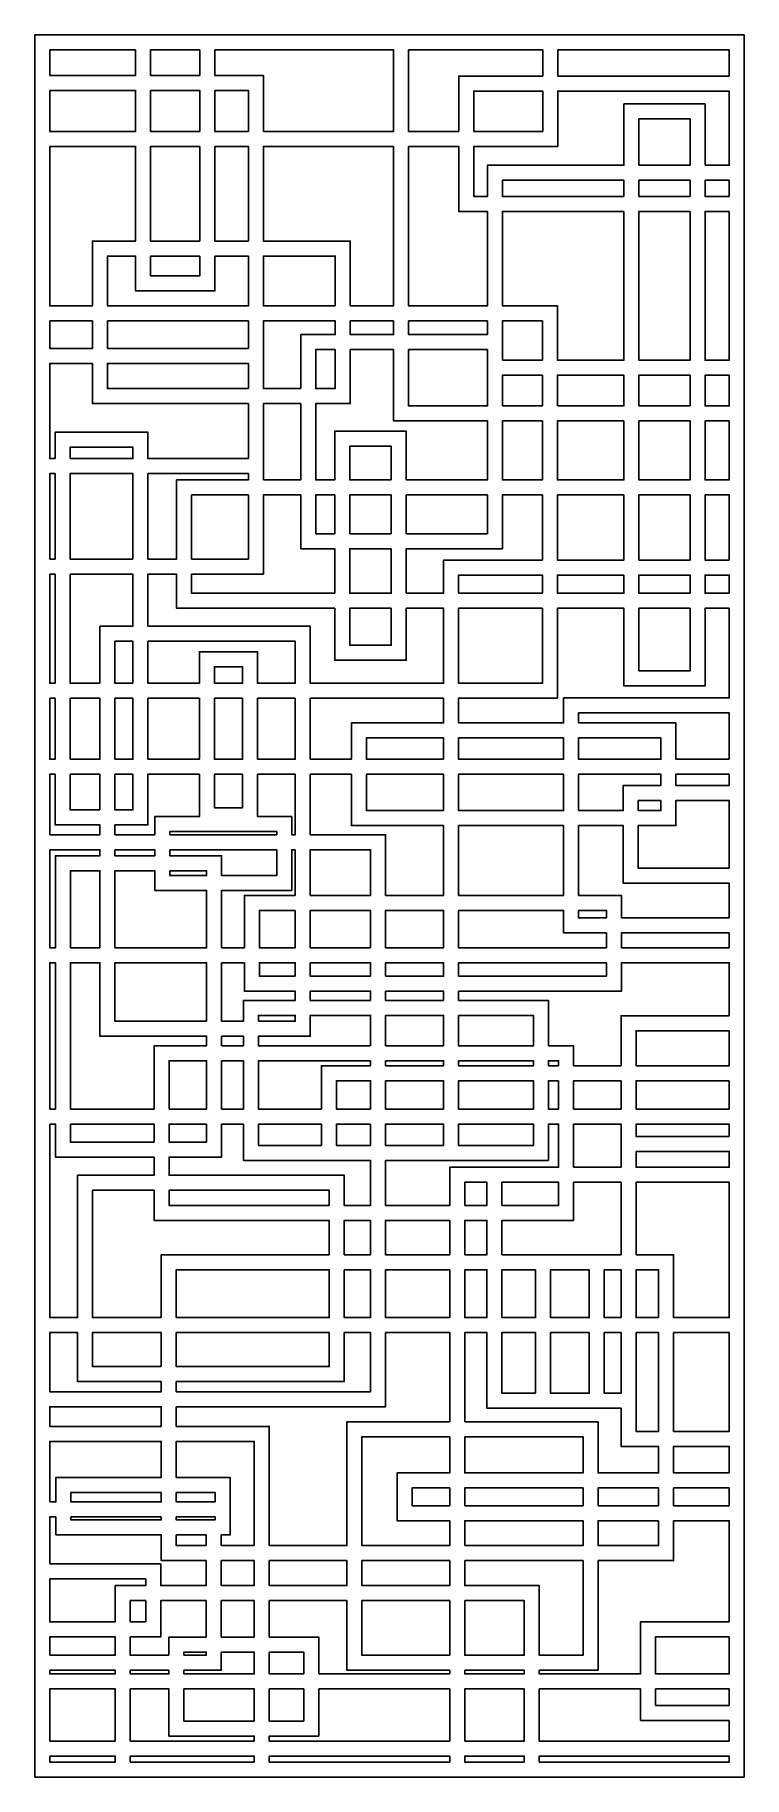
# Model space of a CAD drawing. Extents: x 97 to 1043, y 107 to 2430.
import ezdxf

# ---------------------------------------------------------------- set-up
doc = ezdxf.new("R2010")
doc.units = 0
doc.layers.add('LAYER_01', color=7, linetype='CONTINUOUS')

msp = doc.modelspace()

# ---------------------------------------------------------------- linework, layer by layer
at = {"layer": 'LAYER_01'}
for points in [[(97.4, 107), (1043.1, 107), (1043.1, 2429.8), (97.4, 2429.8)], [(117.4, 2375.8), (117.4, 2409.8), (231.7, 2409.8), (231.7, 2375.8)], [(251.7, 2409.8), (251.7, 2375.8), (317.4, 2375.8), (317.4, 2409.8)], [(337.4, 2375.8), (337.4, 2409.8), (575.7, 2409.8), (575.7, 2301), (402.2, 2301), (402.2, 2375.8)], [(774.5, 2409.8), (595.7, 2409.8), (595.7, 2301), (662.5, 2301), (662.5, 2374.9), (774.5, 2374.9)], [(1023.1, 2374.9), (794.5, 2374.9), (794.5, 2409.8), (1023.1, 2409.8)], [(117.4, 2355.8), (117.4, 2301), (231.7, 2301), (231.7, 2355.8)], [(251.7, 2355.8), (251.7, 2301), (317.4, 2301), (317.4, 2355.8)], [(337.4, 2355.8), (337.4, 2301), (382.2, 2301), (382.2, 2355.8)], [(990.9, 2255.9), (990.9, 2337.7), (882.8, 2337.7), (882.8, 2255.9), (700.9, 2255.9), (700.9, 2214.4), (682.5, 2214.4), (682.5, 2281), (794.5, 2281), (794.5, 2354.9), (1023.1, 2354.9), (1023.1, 2255.9)], [(682.5, 2301), (774.5, 2301), (774.5, 2354.9), (682.5, 2354.9)], [(902.8, 2255.9), (970.9, 2255.9), (970.9, 2317.7), (902.8, 2317.7)], [(117.4, 2281), (231.7, 2281), (231.7, 2154.8), (174.1, 2154.8), (174.1, 2068.4), (117.4, 2068.4)], [(317.4, 2281), (251.7, 2281), (251.7, 2154.8), (317.4, 2154.8)], [(337.4, 2281), (382.2, 2281), (382.2, 2154.8), (337.4, 2154.8)], [(575.7, 2281), (575.7, 2068.4), (518, 2068.4), (518, 2154.8), (402.2, 2154.8), (402.2, 2281)], [(700.9, 2194.4), (700.9, 2068.4), (595.7, 2068.4), (595.7, 2281), (662.5, 2281), (662.5, 2194.4)], [(882.8, 2214.4), (882.8, 2235.9), (720.9, 2235.9), (720.9, 2214.4)], [(902.8, 2214.4), (970.9, 2214.4), (970.9, 2235.9), (902.8, 2235.9)], [(1023.1, 2214.4), (1023.1, 2235.9), (990.9, 2235.9), (990.9, 2214.4)], [(882.8, 2194.4), (882.8, 1995.9), (794.2, 1995.9), (794.2, 2068.4), (720.9, 2068.4), (720.9, 2194.4)], [(970.9, 2194.4), (902.8, 2194.4), (902.8, 1995.9), (970.9, 1995.9)], [(1023.1, 2194.4), (1023.1, 1995.9), (990.9, 1995.9), (990.9, 2194.4)], [(337.4, 2134.8), (337.4, 2088.4), (231.7, 2088.4), (231.7, 2134.8), (194.1, 2134.8), (194.1, 2068.4), (382.2, 2068.4), (382.2, 2134.8)], [(317.4, 2134.8), (251.7, 2134.8), (251.7, 2108.4), (317.4, 2108.4)], [(498, 2068.4), (402.2, 2068.4), (402.2, 2134.8), (498, 2134.8)], [(117.4, 2048.4), (174.1, 2048.4), (174.1, 2011.8), (117.4, 2011.8)], [(194.1, 2048.4), (194.1, 2011.8), (382.2, 2011.8), (382.2, 2048.4)], [(451.9, 1958.2), (451.9, 2030.1), (498, 2030.1), (498, 2048.4), (402.2, 2048.4), (402.2, 1958.2)], [(575.7, 2048.4), (575.7, 2030.1), (518, 2030.1), (518, 2048.4)], [(700.9, 2048.4), (700.9, 2030.1), (595.7, 2030.1), (595.7, 2048.4)], [(720.9, 1995.9), (774.2, 1995.9), (774.2, 2048.4), (720.9, 2048.4)], [(498, 2010.1), (471.9, 2010.1), (471.9, 1958.2), (498, 1958.2)], [(575.7, 2010.1), (575.7, 1915), (700.9, 1915), (700.9, 1836.4), (592.7, 1836.4), (592.7, 1901.3), (497.3, 1901.3), (497.3, 1836.4), (471.9, 1836.4), (471.9, 1938.2), (518, 1938.2), (518, 2010.1)], [(595.7, 2010.1), (595.7, 1935), (700.9, 1935), (700.9, 2010.1)], [(382.2, 1938.2), (382.2, 1865), (248.2, 1865), (248.2, 1900), (124.4, 1900), (124.4, 1865), (117.4, 1865), (117.4, 1991.8), (174.1, 1991.8), (174.1, 1938.2)], [(382.2, 1958.2), (382.2, 1991.8), (194.1, 1991.8), (194.1, 1958.2)], [(720.9, 1935), (720.9, 1975.9), (774.2, 1975.9), (774.2, 1935)], [(794.2, 1935), (794.2, 1975.9), (882.8, 1975.9), (882.8, 1935)], [(902.8, 1935), (970.9, 1935), (970.9, 1975.9), (902.8, 1975.9)], [(1023.1, 1975.9), (990.9, 1975.9), (990.9, 1935), (1023.1, 1935)], [(402.2, 1836.4), (402.2, 1938.2), (451.9, 1938.2), (451.9, 1836.4)], [(720.9, 1915), (774.2, 1915), (774.2, 1836.4), (720.9, 1836.4)], [(882.8, 1915), (882.8, 1836.4), (794.2, 1836.4), (794.2, 1915)], [(970.9, 1915), (902.8, 1915), (902.8, 1836.4), (970.9, 1836.4)], [(990.9, 1915), (1023.1, 1915), (1023.1, 1836.4), (990.9, 1836.4)], [(144.4, 1865), (144.4, 1880), (228.2, 1880), (228.2, 1865)], [(572.7, 1836.4), (572.7, 1881.3), (517.3, 1881.3), (517.3, 1836.4)], [(117.4, 1730.8), (124.4, 1730.8), (124.4, 1845), (117.4, 1845)], [(228.2, 1730.8), (228.2, 1845), (144.4, 1845), (144.4, 1730.8)], [(248.2, 1845), (248.2, 1730.8), (286.4, 1730.8), (286.4, 1836.4), (382.2, 1836.4), (382.2, 1845)], [(497.3, 1685.4), (306.4, 1685.4), (306.4, 1710.8), (402.2, 1710.8), (402.2, 1816.4), (451.9, 1816.4), (451.9, 1744.7), (497.3, 1744.7)], [(306.4, 1730.8), (382.2, 1730.8), (382.2, 1816.4), (306.4, 1816.4)], [(497.3, 1816.4), (471.9, 1816.4), (471.9, 1764.7), (497.3, 1764.7)], [(572.7, 1764.7), (572.7, 1816.4), (517.3, 1816.4), (517.3, 1764.7)], [(592.7, 1685.4), (642.3, 1685.4), (642.3, 1729.6), (774.2, 1729.6), (774.2, 1816.4), (720.9, 1816.4), (720.9, 1744.7), (592.7, 1744.7)], [(592.7, 1764.7), (700.9, 1764.7), (700.9, 1816.4), (592.7, 1816.4)], [(794.2, 1816.4), (882.8, 1816.4), (882.8, 1729.6), (794.2, 1729.6)], [(970.9, 1816.4), (902.8, 1816.4), (902.8, 1729.6), (970.9, 1729.6)], [(1023.1, 1729.6), (1023.1, 1816.4), (990.9, 1816.4), (990.9, 1729.6)], [(572.7, 1744.7), (517.3, 1744.7), (517.3, 1685.4), (572.7, 1685.4)], [(117.4, 1710.8), (124.4, 1710.8), (124.4, 1565.4), (117.4, 1565.4)], [(184.3, 1565.4), (184.3, 1641.4), (228.2, 1641.4), (228.2, 1710.8), (144.4, 1710.8), (144.4, 1565.4)], [(248.2, 1641.4), (248.2, 1710.8), (286.4, 1710.8), (286.4, 1665.4), (497.3, 1665.4), (497.3, 1596.1), (592.7, 1596.1), (592.7, 1665.4), (642.3, 1665.4), (642.3, 1565.4), (464.5, 1565.4), (464.5, 1641.4)], [(662.3, 1685.4), (774.2, 1685.4), (774.2, 1709.6), (662.3, 1709.6)], [(882.8, 1709.6), (794.2, 1709.6), (794.2, 1685.4), (882.8, 1685.4)], [(970.9, 1685.4), (970.9, 1709.6), (902.8, 1709.6), (902.8, 1685.4)], [(1023.1, 1685.4), (1023.1, 1709.6), (990.9, 1709.6), (990.9, 1685.4)], [(572.7, 1665.4), (572.7, 1616.1), (517.3, 1616.1), (517.3, 1665.4)], [(774.2, 1665.4), (662.3, 1665.4), (662.3, 1565.4), (774.2, 1565.4)], [(1023.1, 1665.4), (1023.1, 1545.9), (802.4, 1545.9), (802.4, 1512.4), (662.3, 1512.4), (662.3, 1545.4), (794.2, 1545.4), (794.2, 1665.4), (882.8, 1665.4), (882.8, 1561.8), (990.9, 1561.8), (990.9, 1665.4)], [(902.8, 1665.4), (970.9, 1665.4), (970.9, 1581.8), (902.8, 1581.8)], [(228.2, 1565.4), (228.2, 1621.4), (204.3, 1621.4), (204.3, 1565.4)], [(316.8, 1565.4), (316.8, 1607.3), (394.3, 1607.3), (394.3, 1565.4), (444.5, 1565.4), (444.5, 1621.4), (248.2, 1621.4), (248.2, 1565.4)], [(336.8, 1565.4), (374.3, 1565.4), (374.3, 1587.3), (336.8, 1587.3)], [(117.4, 1545.4), (124.4, 1545.4), (124.4, 1464), (117.4, 1464)], [(144.4, 1464), (144.4, 1545.4), (184.3, 1545.4), (184.3, 1464)], [(204.3, 1464), (204.3, 1545.4), (228.2, 1545.4), (228.2, 1464)], [(248.2, 1464), (248.2, 1545.4), (316.8, 1545.4), (316.8, 1464)], [(336.8, 1545.4), (336.8, 1464), (374.3, 1464), (374.3, 1545.4)], [(444.5, 1545.4), (444.5, 1464), (394.3, 1464), (394.3, 1545.4)], [(464.5, 1464), (464.5, 1545.4), (642.3, 1545.4), (642.3, 1512.4), (519.4, 1512.4), (519.4, 1464)], [(1023.1, 1464), (1023.1, 1525.9), (822.4, 1525.9), (822.4, 1512.4), (952, 1512.4), (952, 1464)], [(642.3, 1464), (539.4, 1464), (539.4, 1492.4), (642.3, 1492.4)], [(802.4, 1492.4), (802.4, 1464), (662.3, 1464), (662.3, 1492.4)], [(822.4, 1492.4), (822.4, 1464), (932, 1464), (932, 1492.4)], [(117.4, 1363.4), (117.4, 1444), (124.4, 1444), (124.4, 1376.5), (184.3, 1376.5), (184.3, 1363.4)], [(184.3, 1396.5), (184.3, 1444), (144.4, 1444), (144.4, 1396.5)], [(248.2, 1444), (316.8, 1444), (316.8, 1387.7), (257.3, 1387.7), (257.3, 1363.4), (204.3, 1363.4), (204.3, 1376.5), (248.2, 1376.5)], [(228.2, 1444), (204.3, 1444), (204.3, 1396.5), (228.2, 1396.5)], [(374.3, 1444), (336.8, 1444), (336.8, 1399.4), (374.3, 1399.4)], [(394.3, 1444), (444.5, 1444), (444.5, 1363.4), (439.9, 1363.4), (439.9, 1387.7), (394.3, 1387.7)], [(642.3, 1375.6), (642.3, 1282.5), (565, 1282.5), (565, 1363.4), (464.5, 1363.4), (464.5, 1444), (519.4, 1444), (519.4, 1375.6)], [(642.3, 1395.6), (642.3, 1444), (539.4, 1444), (539.4, 1395.6)], [(662.3, 1444), (662.3, 1395.6), (802.4, 1395.6), (802.4, 1444)], [(822.4, 1395.6), (881.9, 1395.6), (881.9, 1429.1), (932, 1429.1), (932, 1444), (822.4, 1444)], [(1023.1, 1444), (1023.1, 1429.1), (952, 1429.1), (952, 1444)], [(1023.1, 1318.7), (1023.1, 1409.1), (952, 1409.1), (952, 1375.6), (901.9, 1375.6), (901.9, 1318.7)], [(932, 1409.1), (901.9, 1409.1), (901.9, 1395.6), (932, 1395.6)], [(802.4, 1375.6), (802.4, 1282.5), (662.3, 1282.5), (662.3, 1375.6)], [(1023.1, 1252.5), (1023.1, 1298.7), (881.9, 1298.7), (881.9, 1375.6), (822.4, 1375.6), (822.4, 1282.5), (879.5, 1282.5), (879.5, 1252.5)], [(277.3, 1363.4), (277.3, 1367.7), (419.9, 1367.7), (419.9, 1363.4)], [(117.4, 1343.4), (184.3, 1343.4), (184.3, 1335.4), (124.8, 1335.4), (124.8, 1212.7), (117.4, 1212.7)], [(204.3, 1343.4), (257.3, 1343.4), (257.3, 1335.4), (204.3, 1335.4)], [(277.3, 1343.4), (277.3, 1335.4), (346.3, 1335.4), (346.3, 1309.2), (419.9, 1309.2), (419.9, 1343.4)], [(444.5, 1343.4), (444.5, 1282.5), (376.9, 1282.5), (376.9, 1212.7), (346.3, 1212.7), (346.3, 1289.2), (439.9, 1289.2), (439.9, 1343.4)], [(464.5, 1343.4), (545, 1343.4), (545, 1282.5), (464.5, 1282.5)], [(184.3, 1212.7), (184.3, 1315.4), (144.8, 1315.4), (144.8, 1212.7)], [(204.3, 1212.7), (326.3, 1212.7), (326.3, 1289.2), (257.3, 1289.2), (257.3, 1315.4), (204.3, 1315.4)], [(277.3, 1315.4), (277.3, 1309.2), (326.3, 1309.2), (326.3, 1315.4)], [(444.5, 1262.5), (396.9, 1262.5), (396.9, 1212.7), (444.5, 1212.7)], [(545, 1212.7), (545, 1262.5), (464.5, 1262.5), (464.5, 1212.7)], [(565, 1212.7), (565, 1262.5), (642.3, 1262.5), (642.3, 1212.7)], [(859.5, 1232.5), (802.4, 1232.5), (802.4, 1262.5), (662.3, 1262.5), (662.3, 1212.7), (859.5, 1212.7)], [(822.4, 1262.5), (822.4, 1252.5), (859.5, 1252.5), (859.5, 1262.5)], [(1023.1, 1212.7), (879.5, 1212.7), (879.5, 1232.5), (1023.1, 1232.5)], [(117.4, 997.7), (117.4, 1192.7), (124.8, 1192.7), (124.8, 997.7)], [(256.3, 997.7), (256.3, 1082), (326.3, 1082), (326.3, 1094.7), (184.3, 1094.7), (184.3, 1192.7), (144.8, 1192.7), (144.8, 997.7)], [(326.3, 1114.7), (326.3, 1192.7), (204.3, 1192.7), (204.3, 1114.7)], [(346.3, 1192.7), (346.3, 1114.7), (375.5, 1114.7), (375.5, 1142.5), (444.5, 1142.5), (444.5, 1154.7), (376.9, 1154.7), (376.9, 1192.7)], [(444.5, 1174.7), (444.5, 1192.7), (396.9, 1192.7), (396.9, 1174.7)], [(545, 1174.7), (545, 1192.7), (464.5, 1192.7), (464.5, 1174.7)], [(565, 1174.7), (565, 1192.7), (642.3, 1192.7), (642.3, 1174.7)], [(1023.1, 1122.2), (879, 1122.2), (879, 1055.5), (815.6, 1055.5), (815.6, 1082), (782.1, 1082), (782.1, 1142.5), (662.3, 1142.5), (662.3, 1154.7), (879.5, 1154.7), (879.5, 1192.7), (1023.1, 1192.7)], [(662.3, 1174.7), (859.5, 1174.7), (859.5, 1192.7), (662.3, 1192.7)], [(545, 1142.5), (464.5, 1142.5), (464.5, 1154.7), (545, 1154.7)], [(642.3, 1142.5), (565, 1142.5), (565, 1154.7), (642.3, 1154.7)], [(545, 1082), (545, 1122.5), (464.5, 1122.5), (464.5, 1094.7), (395.5, 1094.7), (395.5, 1082)], [(395.5, 1114.7), (444.5, 1114.7), (444.5, 1122.5), (395.5, 1122.5)], [(565, 1082), (565, 1122.5), (642.3, 1122.5), (642.3, 1082)], [(662.3, 1122.5), (662.3, 1082), (762.1, 1082), (762.1, 1122.5)], [(346.3, 1094.7), (375.5, 1094.7), (375.5, 1082), (346.3, 1082)], [(1023.1, 1102.2), (899, 1102.2), (899, 1055.5), (1023.1, 1055.5)], [(276.3, 997.7), (326.3, 997.7), (326.3, 1062), (276.3, 1062)], [(346.3, 1062), (375.5, 1062), (375.5, 997.7), (346.3, 997.7)], [(545, 1062), (395.5, 1062), (395.5, 997.7), (479.4, 997.7), (479.4, 1055.5), (545, 1055.5)], [(565, 1062), (642.3, 1062), (642.3, 1055.5), (565, 1055.5)], [(662.3, 1062), (662.3, 1055.5), (762.1, 1055.5), (762.1, 1062)], [(795.6, 1055.5), (782.1, 1055.5), (782.1, 1062), (795.6, 1062)], [(545, 997.7), (545, 1035.5), (499.4, 1035.5), (499.4, 997.7)], [(642.3, 997.7), (565, 997.7), (565, 1035.5), (642.3, 1035.5)], [(662.3, 997.7), (762.1, 997.7), (762.1, 1035.5), (662.3, 1035.5)], [(795.6, 1035.5), (782.1, 1035.5), (782.1, 997.7), (795.6, 997.7)], [(879, 1035.5), (879, 997.7), (815.6, 997.7), (815.6, 1035.5)], [(1023.1, 1035.5), (899, 1035.5), (899, 997.7), (1023.1, 997.7)], [(117.4, 977.7), (124.8, 977.7), (124.8, 933.6), (256.3, 933.6), (256.3, 909.5), (154.4, 909.5), (154.4, 719.6), (117.4, 719.6)], [(144.8, 977.7), (144.8, 953.6), (256.3, 953.6), (256.3, 977.7)], [(375.5, 977.7), (346.3, 977.7), (346.3, 933.6), (276.3, 933.6), (276.3, 909.5), (509.9, 909.5), (509.9, 869.2), (545, 869.2), (545, 929.2), (375.5, 929.2)], [(326.3, 977.7), (276.3, 977.7), (276.3, 953.6), (326.3, 953.6)], [(395.5, 977.7), (395.5, 949.2), (479.4, 949.2), (479.4, 977.7)], [(545, 977.7), (499.4, 977.7), (499.4, 949.2), (545, 949.2)], [(650.5, 869.2), (565, 869.2), (565, 929.2), (782.1, 929.2), (782.1, 977.7), (795.6, 977.7), (795.6, 920.2), (650.5, 920.2)], [(642.3, 949.2), (565, 949.2), (565, 977.7), (642.3, 977.7)], [(662.3, 949.2), (762.1, 949.2), (762.1, 977.7), (662.3, 977.7)], [(815.6, 920.2), (815.6, 977.7), (879, 977.7), (879, 920.2)], [(1023.1, 961.3), (1023.1, 977.7), (899, 977.7), (899, 961.3)], [(899, 941.3), (899, 920.2), (1023.1, 920.2), (1023.1, 941.3)], [(265.9, 719.6), (174.4, 719.6), (174.4, 889.5), (256.3, 889.5), (256.3, 849.2), (489.9, 849.2), (489.9, 803.5), (265.9, 803.5)], [(489.9, 869.2), (489.9, 889.5), (276.3, 889.5), (276.3, 869.2)], [(670.5, 869.2), (700.2, 869.2), (700.2, 900.2), (670.5, 900.2)], [(720.2, 900.2), (720.2, 869.2), (795.6, 869.2), (795.6, 900.2)], [(879, 803.5), (720.2, 803.5), (720.2, 849.2), (815.6, 849.2), (815.6, 900.2), (879, 900.2)], [(899, 803.5), (949.1, 803.5), (949.1, 719.6), (1023.1, 719.6), (1023.1, 900.2), (899, 900.2)], [(545, 849.2), (545, 803.5), (509.9, 803.5), (509.9, 849.2)], [(565, 803.5), (565, 849.2), (650.5, 849.2), (650.5, 803.5)], [(670.5, 803.5), (670.5, 849.2), (700.2, 849.2), (700.2, 803.5)], [(285.9, 719.6), (489.9, 719.6), (489.9, 783.5), (285.9, 783.5)], [(509.9, 783.5), (545, 783.5), (545, 719.6), (509.9, 719.6)], [(565, 783.5), (650.5, 783.5), (650.5, 719.6), (565, 719.6)], [(670.5, 783.5), (700.2, 783.5), (700.2, 719.6), (670.5, 719.6)], [(765, 783.5), (765, 719.6), (720.2, 719.6), (720.2, 783.5)], [(836.5, 783.5), (785, 783.5), (785, 719.6), (836.5, 719.6)], [(879, 783.5), (879, 719.6), (856.5, 719.6), (856.5, 783.5)], [(929.1, 719.6), (929.1, 783.5), (899, 783.5), (899, 719.6)], [(265.9, 634.3), (154.4, 634.3), (154.4, 699.6), (117.4, 699.6), (117.4, 620.9), (265.9, 620.9)], [(265.9, 654.3), (265.9, 699.6), (174.4, 699.6), (174.4, 654.3)], [(650.5, 580.7), (513.4, 580.7), (513.4, 415.7), (409.9, 415.7), (409.9, 574.5), (285.9, 574.5), (285.9, 600.9), (565, 600.9), (565, 699.6), (650.5, 699.6)], [(285.9, 699.6), (285.9, 654.3), (489.9, 654.3), (489.9, 699.6)], [(285.9, 620.9), (545, 620.9), (545, 699.6), (509.9, 699.6), (509.9, 634.3), (285.9, 634.3)], [(670.5, 580.7), (848.3, 580.7), (848.3, 512.5), (929.1, 512.5), (929.1, 548), (879, 548), (879, 598.9), (700.2, 598.9), (700.2, 699.6), (670.5, 699.6)], [(765, 618.9), (765, 699.6), (720.2, 699.6), (720.2, 618.9)], [(836.5, 699.6), (785, 699.6), (785, 618.9), (836.5, 618.9)], [(856.5, 618.9), (879, 618.9), (879, 699.6), (856.5, 699.6)], [(899, 699.6), (899, 568), (929.1, 568), (929.1, 699.6)], [(949.1, 699.6), (949.1, 568), (1023.1, 568), (1023.1, 699.6)], [(117.4, 574.5), (117.4, 600.9), (265.9, 600.9), (265.9, 574.5)], [(650.5, 560.7), (650.5, 512.5), (580.4, 512.5), (580.4, 448.9), (650.5, 448.9), (650.5, 415.7), (533.4, 415.7), (533.4, 560.7)], [(670.5, 560.7), (670.5, 512.5), (828.3, 512.5), (828.3, 560.7)], [(117.4, 474), (117.4, 554.5), (265.9, 554.5), (265.9, 506.5), (125.6, 506.5), (125.6, 474)], [(389.9, 415.7), (389.9, 554.5), (285.9, 554.5), (285.9, 506.5), (357.8, 506.5), (357.8, 430), (346, 430), (346, 415.7)], [(1023.1, 512.5), (949.1, 512.5), (949.1, 548), (1023.1, 548)], [(650.5, 468.9), (650.5, 492.5), (600.4, 492.5), (600.4, 468.9)], [(670.5, 468.9), (828.3, 468.9), (828.3, 492.5), (670.5, 492.5)], [(929.1, 468.9), (929.1, 492.5), (848.3, 492.5), (848.3, 468.9)], [(1023.1, 468.9), (1023.1, 492.5), (949.1, 492.5), (949.1, 468.9)], [(265.9, 486.5), (265.9, 474), (145.6, 474), (145.6, 486.5)], [(285.9, 486.5), (285.9, 474), (337.8, 474), (337.8, 486.5)], [(117.4, 391.3), (117.4, 454), (125.6, 454), (125.6, 430), (265.9, 430), (265.9, 395.7), (326, 395.7), (326, 362.5), (265.3, 362.5), (265.3, 391.3)], [(265.9, 454), (145.6, 454), (145.6, 450), (265.9, 450)], [(285.9, 454), (285.9, 450), (337.8, 450), (337.8, 454)], [(670.5, 415.7), (828.3, 415.7), (828.3, 448.9), (670.5, 448.9)], [(1023.1, 314.1), (905.1, 314.1), (905.1, 244.6), (770, 244.6), (770, 249.6), (848.3, 249.6), (848.3, 395.7), (949.1, 395.7), (949.1, 448.9), (1023.1, 448.9)], [(929.1, 448.9), (929.1, 415.7), (848.3, 415.7), (848.3, 448.9)], [(326, 415.7), (285.9, 415.7), (285.9, 430), (326, 430)], [(389.9, 395.7), (389.9, 362.5), (346, 362.5), (346, 395.7)], [(409.9, 395.7), (513.4, 395.7), (513.4, 362.5), (409.9, 362.5)], [(533.4, 395.7), (650.5, 395.7), (650.5, 362.5), (533.4, 362.5)], [(670.5, 395.7), (670.5, 362.5), (770, 362.5), (770, 269.6), (828.3, 269.6), (828.3, 395.7)], [(117.4, 371.3), (117.4, 313.9), (204.7, 313.9), (204.7, 362.5), (245.3, 362.5), (245.3, 371.3)], [(276.1, 269.5), (224.7, 269.5), (224.7, 293.9), (265.3, 293.9), (265.3, 342.5), (326, 342.5), (326, 293.7), (276.1, 293.7)], [(224.7, 313.9), (245.3, 313.9), (245.3, 342.5), (224.7, 342.5)], [(389.9, 342.5), (389.9, 293.7), (346, 293.7), (346, 342.5)], [(475.9, 244.6), (475.9, 293.7), (409.9, 293.7), (409.9, 342.5), (513.4, 342.5), (513.4, 249.6), (650.5, 249.6), (650.5, 244.6)], [(650.5, 269.6), (650.5, 342.5), (533.4, 342.5), (533.4, 269.6)], [(670.5, 342.5), (670.5, 269.6), (750, 269.6), (750, 342.5)], [(117.4, 269.5), (117.4, 293.9), (204.7, 293.9), (204.7, 269.5)], [(1023.1, 294.1), (925.1, 294.1), (925.1, 244.6), (1023.1, 244.6)], [(296.1, 269.5), (296.1, 273.7), (326, 273.7), (326, 269.5)], [(296.1, 249.5), (296.1, 244.6), (389.9, 244.6), (389.9, 273.7), (346, 273.7), (346, 249.5)], [(455.9, 244.6), (409.9, 244.6), (409.9, 273.7), (455.9, 273.7)], [(117.4, 249.5), (204.7, 249.5), (204.7, 244.6), (117.4, 244.6)], [(276.1, 249.5), (276.1, 244.6), (224.7, 244.6), (224.7, 249.5)], [(670.5, 249.6), (670.5, 244.6), (750, 244.6), (750, 249.6)], [(117.4, 155.1), (117.4, 224.6), (204.7, 224.6), (204.7, 155.1)], [(224.7, 224.6), (224.7, 155.1), (389.9, 155.1), (389.9, 161.7), (276.1, 161.7), (276.1, 224.6)], [(389.9, 181.7), (389.9, 224.6), (296.1, 224.6), (296.1, 181.7)], [(475.9, 224.6), (650.5, 224.6), (650.5, 155.1), (409.9, 155.1), (409.9, 161.7), (475.9, 161.7)], [(455.9, 224.6), (455.9, 181.7), (409.9, 181.7), (409.9, 224.6)], [(670.5, 155.1), (750, 155.1), (750, 224.6), (670.5, 224.6)], [(1023.1, 182.6), (1023.1, 155.1), (770, 155.1), (770, 224.6), (905.1, 224.6), (905.1, 182.6)], [(1023.1, 202.6), (1023.1, 224.6), (925.1, 224.6), (925.1, 202.6)], [(117.4, 135.1), (117.4, 127), (204.7, 127), (204.7, 135.1)], [(389.9, 127), (389.9, 135.1), (224.7, 135.1), (224.7, 127)], [(409.9, 127), (650.5, 127), (650.5, 135.1), (409.9, 135.1)], [(750, 127), (750, 135.1), (670.5, 135.1), (670.5, 127)], [(770, 127), (1023.1, 127), (1023.1, 135.1), (770, 135.1)]]:
    msp.add_lwpolyline(points, close=True, dxfattribs=at)

doc.saveas('drawing.dxf')
